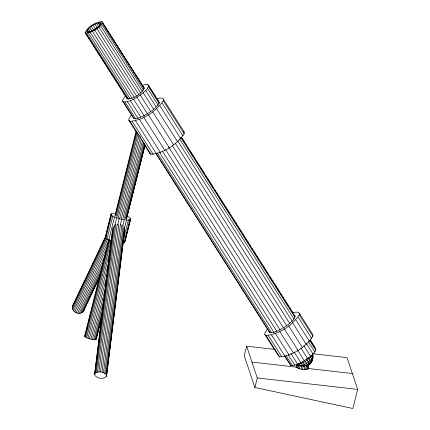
<?xml version="1.0" encoding="UTF-8"?>
<svg xmlns="http://www.w3.org/2000/svg" width="430" height="430" viewBox="0 0 430 430"><rect width="100%" height="100%" fill="white"/><g stroke="black" fill="none" stroke-linecap="round" stroke-linejoin="round"><path stroke-width="0.64" d="M137.036 133.252L128.882 120.411L128.887 118.75L131.575 114.659M156.649 98.653L159.847 97.992L162.105 98.131L163.276 99.067L184.196 132.005L184.19 133.666C177.004 144.501 164.034 153.188 150.973 154.284L149.801 153.354L149.807 152.247M128.882 120.411L130.048 121.341C143.109 120.244 156.079 111.558 163.271 100.722L163.276 99.067M292.637 312.777L295.835 312.115L298.092 312.255L299.258 313.185L312.857 334.594L312.857 336.255C305.665 347.091 292.696 355.777 279.634 356.873L278.468 355.943L264.869 334.529L264.869 332.874L267.557 328.778M264.869 334.529L266.036 335.459C279.097 334.368 292.067 325.677 299.258 314.841L299.258 313.185M85.151 32.648C87.731 26.547 95.363 22.183 101.878 21.613L144.244 87.999C141.658 94.1 134.031 98.465 127.516 99.04L85.151 32.648L127.516 99.04M96.245 28.337C97.9 26.902 100.41 25.547 100.679 23.172L100.26 22.768C95.046 23.225 88.94 26.714 86.876 31.594L88.155 32.089L89.397 31.858L92.676 30.519M85.672 33.153C92.187 32.583 99.819 28.219 102.404 22.118M133.117 117.6L122.679 101.163L122.776 99.868L123.749 98.121L125.528 96.046M126.99 98.529L127.054 97.669M122.679 101.163L123.464 101.921C129.688 102.34 135.187 98.174 140.25 95.057C143.346 92.359 148.054 89.827 148.554 85.371L147.775 84.608L146.157 84.441L142.674 85.274M297.969 365.618L296.415 364.565L297.458 364.672L299.42 366.07C304.682 364.844 309.933 361.732 312.922 357.163L312.578 353.901C313.798 358.212 312.019 363.146 308.17 365.495L304.107 360.012M284.649 356.196L290.831 365.457C297.06 365.871 302.559 361.705 307.617 358.588C310.718 355.895 315.421 353.358 315.926 348.902L310.164 339.834M312.975 356.416C312.997 359.389 311.82 362.259 309.681 364.334M124.861 229.212L106.511 376.336C103.571 379.599 96.331 378.76 94.595 374.616L112.45 230.953M94.595 374.616L112.939 227.492M96.831 359.485L96.992 358.158M98.975 342.194L99.142 340.861M99.389 338.867L99.556 337.539M105.425 290.315L105.592 288.981M107.575 273.023L107.742 271.69M107.989 269.696L108.156 268.363M109.725 255.726L109.892 254.399M111.461 241.762L111.628 240.429M94.756 373.815L95.315 373.1L113.504 226.777M95.315 373.1L96.239 372.52L114.509 225.53M96.239 372.52L97.459 372.117L115.815 224.46M97.459 372.117L98.9 371.912L117.256 224.256M98.9 371.912L100.459 371.923L118.809 224.267M106.672 375.535L105.775 373.896L102.028 372.149L120.379 224.492M103.501 372.573L121.851 224.922M104.78 373.17L123.13 225.513M105.775 373.896L124.044 226.906M106.42 374.702L124.689 227.712M106.511 376.336L124.533 231.34M308.149 368.483L308.084 368.87C304.365 370.208 299.323 369.499 296.168 367.113L296.609 364.135M296.506 367.548L296.883 364.957M297.232 367.999L297.705 364.764M298.296 368.435L298.769 365.199M299.624 368.832L300.092 365.597M301.118 369.155L301.591 365.919M302.688 369.386L303.257 365.5M304.225 369.51L304.789 365.624M305.617 369.515L306.181 365.629M306.773 369.402L307.337 365.521M307.617 369.182L308.272 364.651M308.084 368.87L308.719 364.597M102.146 315.744L96.266 339.136C92.418 340.071 87.591 338.786 84.57 336.244L85.092 335.62M112.079 236.333L110.956 240.784L107.048 239.048L105.291 237.446L111.16 213.92L111.924 213.49L115.186 213.291M105.291 237.446L111.16 213.92M96.266 339.136L101.394 318.625M122.641 242.902L124.781 242.257L130.65 218.736L128.893 217.128L127.156 216.247M124.781 242.257L130.65 218.736M296.168 367.113L296.705 366.408M105.855 238.198L111.617 215.29L111.053 214.532M107.048 239.048L112.81 216.139L111.617 215.29M84.57 336.244L114.552 217.021L112.81 216.139M114.971 215.382L136.117 131.188M86.564 329.772L87.053 327.821M88.688 321.323L89.177 319.377M89.994 316.125L90.483 314.179M105.033 256.344L105.522 254.393M106.339 251.147L106.828 249.196M126.119 172.521L126.608 170.57M84.909 336.701L109.263 239.881M115.31 215.838L136.557 131.365M85.624 337.211L109.978 240.386M116.025 216.344L137.111 132.521M114.638 226.148L116.718 217.876L114.552 217.021M86.666 337.738L111.187 240.268M117.067 216.876L137.992 133.698M87.967 338.249L110.687 247.927M118.207 218.037L139.126 134.864M117.573 225.008L119.174 218.644L116.718 217.876M89.44 338.716L109.053 260.736M119.68 218.499L140.271 136.627M90.977 339.093L107.323 274.114M121.217 218.881L141.325 138.954M120.298 225.008L121.738 219.278C124.582 219.649 127.844 220.746 130.548 219.348M92.482 339.367L106.049 285.434M122.883 218.504L142.497 140.529M93.847 339.512L104.307 297.925M124.248 218.65L143.534 141.97M122.641 226.099L124.243 219.735M94.982 339.523L103.48 305.73M125.383 218.655L144.34 143.281M95.804 339.394L102.507 312.75M126.205 218.526L144.84 144.453M126.726 217.902L144.872 145.775M126.501 218.918L145.136 144.846M124.437 228.249L126.517 219.977M123.125 240.993L128.409 219.988M124.017 242.687L129.779 219.773M275.238 349.45L246.653 346.188L244.251 355.734L254.882 387.494L352.858 408.5L357.663 389.408L347.037 357.642L313.131 353.772M254.882 387.494L257.28 377.948L246.653 346.188M99.615 277.291L83.726 310.637C80.668 316.652 70.128 311.739 72.702 305.526L105.925 235.796M83.726 310.637L83.974 309.772M308.74 365.118L310.783 363.065C311.841 360.834 311.352 358.19 310.18 356.104M72.337 306.821L106.135 235.882M72.369 308.202L105.877 237.871M72.804 309.573L106.602 238.634M73.605 310.847L107.688 239.3M74.718 311.927L109.096 239.779M76.072 312.75L107.269 247.266M77.572 313.255L105.592 254.442M79.115 313.4L103.383 262.472M80.598 313.19L102.265 267.718M81.92 312.626L100.405 273.824M82.985 311.755L100.029 275.985M297.458 364.672C303.322 363.302 309.181 359.835 312.513 354.739M309.992 363.973L311.702 361.791L312.685 358.959L312.32 358.598M72.702 305.526L73.444 304.402M309.256 364.726L309.96 363.818L310.18 362.442L309.906 360.679L308.563 357.588M309.148 364.269L311.734 361.356L311.471 361.103M309.138 364.382L310.159 363.673M94.482 29.503L100.502 25.531L142.346 91.413M302.215 361.775L304.311 364.371L306.73 365.952L308.966 364.586L308.181 362.012L306.289 358.572M302.72 366.634C306.316 365.414 309.718 363.307 312.185 360.394L312.357 358.174L311.884 355.863M307.025 366.086L307.584 365.828L306.73 365.952M251.969 362.071L296.506 367.15M307.81 368.44L352.347 373.525M257.28 377.948L357.663 389.408M100.459 371.923L102.028 372.149M119.174 218.644L121.738 219.278M301.742 366.226L300.763 365.822L298.189 363.42M304.08 366.161L302.435 365.242L300.081 362.764M183.416 131.386L184.196 132.005M144.244 87.999L142.647 85.806M95.987 338.313L96.325 338.765M163.271 100.722L184.19 133.666M299.258 314.841L312.857 336.255M162.094 102.996L183.019 135.934M298.081 317.114L311.68 338.528M148.554 85.371L159.353 102.372M181.67 137.509L295.05 316.029M147.775 84.608L149.21 86.876M149.93 88.01L151.371 90.278M152.091 91.413L153.531 93.675M154.252 94.81L155.692 97.078M156.773 98.776L158.208 101.045M181.605 137.885L184.486 142.416M185.206 143.55L186.647 145.818M187.367 146.952L188.802 149.215M189.523 150.35L193.484 156.584M194.204 157.719L195.645 159.987M196.365 161.121L197.8 163.384M198.52 164.518L199.961 166.786M200.681 167.92L202.121 170.189M202.842 171.323L204.282 173.586M205.363 175.29L206.803 177.552M207.523 178.686L211.119 184.357M211.839 185.491L213.28 187.754M214.36 189.458L215.441 191.156M216.521 192.855L222.278 201.923M222.998 203.057L230.915 215.527M231.996 217.225L233.076 218.929M233.796 220.058L235.237 222.326M235.957 223.46L237.398 225.728M238.112 226.863L242.074 233.098M242.794 234.226L244.235 236.495M244.955 237.629L246.395 239.897M247.116 241.031L248.551 243.294M249.271 244.428L250.712 246.696M251.792 248.395L252.872 250.099M253.953 251.797L255.393 254.065M256.113 255.2L259.709 260.865M260.429 261.999L261.87 264.267M262.95 265.966L268.347 274.469M269.427 276.167L279.505 292.035M280.226 293.169L281.666 295.437M282.386 296.571L283.827 298.834M284.547 299.968L288.503 306.203M289.223 307.337L290.664 309.605M291.384 310.739L292.825 313.002M310.1 340.211L314.781 347.574M148.457 86.666L159.256 103.668M180.853 137.67L294.953 317.329M309.708 340.565L315.83 350.197M159.826 105.726L180.75 138.67M295.813 319.845L309.412 341.259M147.49 88.413L158.283 105.415M179.52 138.852L293.98 319.076M308.375 341.742L314.857 351.944M145.705 90.488L156.144 106.925M177.74 140.927L292.196 321.151M306.235 343.253L313.072 354.024M101.878 21.613L141.932 84.678M102.335 22.983L144.179 88.865M156.622 108.731L177.547 141.674M292.61 322.849L306.208 344.263M101.69 24.145L143.529 90.031M100.26 22.768L100.975 23.892M99.4 22.677L100.469 24.365M143.238 92.756L153.677 109.193M175.273 143.195L289.729 323.419M303.768 345.521L310.605 356.287M98.153 22.908L99.943 25.725M96.61 23.446L98.76 26.821M140.696 92.928L98.857 27.042L88.3 32.976L130.145 98.862M152.704 111.805L173.623 144.749M288.686 325.924L302.285 347.338M140.25 95.057L150.688 111.494M172.285 145.496L286.74 325.72M300.78 347.822L307.617 358.588M94.88 24.247L97.379 28.192M96.863 28.579L138.707 94.46M93.068 25.268L95.573 29.208M94.659 30.03L136.504 95.911M148.328 114.735L169.248 147.678M284.311 328.859L297.909 350.267M136.944 97.239L147.743 114.24M168.619 147.108L283.44 327.896M297.474 350.004L304.316 360.77M91.305 26.429L93.81 30.369M92.396 31.304L134.241 97.185M89.714 27.654L91.859 31.035M133.553 99.147L144.351 116.148M165.588 149.586L280.043 329.805M294.082 351.912L300.919 362.678M88.397 28.864L90.542 32.245M90.23 32.309L132.069 98.191M143.797 117.331L164.722 150.269M279.785 331.449L293.384 352.863M87.446 29.971L88.876 32.223M86.924 30.906L87.999 32.594M130.301 100.652L140.739 117.089M162.33 151.091L276.791 331.315M290.831 353.417L297.667 364.188M86.747 33.266L128.591 99.147M139.427 119.406L160.347 152.344M275.415 333.524L289.014 354.938M127.409 101.657L138.207 118.658M159.804 152.666L274.259 332.885M288.299 354.992L294.776 365.188M125.076 102.093L135.875 119.094M157.471 153.096L271.567 332.755M286.326 355.992L292.443 365.624M123.464 101.921L133.902 118.357M135.509 120.819L269.954 332.583M271.497 334.938L290.831 365.457M156.154 153.87L269.529 332.39M132.311 121.48L153.23 154.424M268.298 335.599L281.897 357.013M130.048 121.341L150.973 154.284M266.036 335.459L279.634 356.873M143.776 143.862L149.801 153.354M159.019 101.84A15.19 4.074 -32.4 0 1 147.409 113.708A15.19 4.074 -32.4 0 1 133.139 117.637M294.217 315.201A15.19 4.074 -32.4 0 1 285.068 326.762A15.19 4.074 -32.4 0 1 269.126 331.756"/></g></svg>
